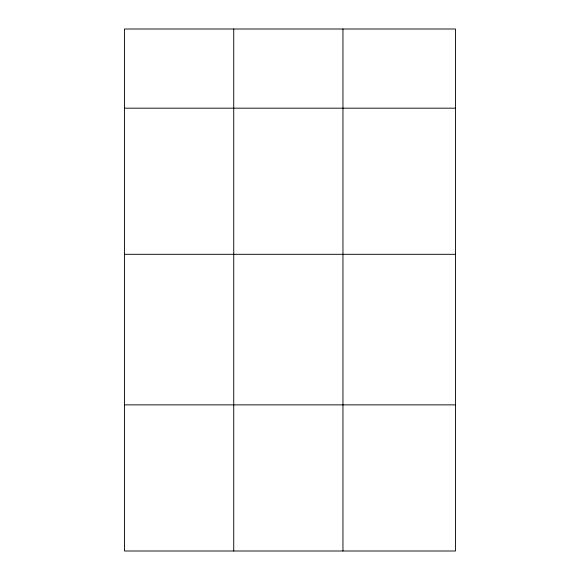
<?xml version="1.0" encoding="UTF-8"?>
<svg xmlns="http://www.w3.org/2000/svg" width="580" height="580" viewBox="0 0 580 580"><rect width="100%" height="100%" fill="white"/><g stroke="black" fill="none" stroke-linecap="round" stroke-linejoin="round"><path stroke-width="0.87" d="M455.488 254.308L455.488 29L124.511 29L124.511 551L455.488 551L455.488 254.308L124.511 254.308M124.511 108.177L455.488 108.177M124.511 404.869L455.488 404.869M342.954 29L342.954 551M233.733 29L233.733 551"/></g></svg>
